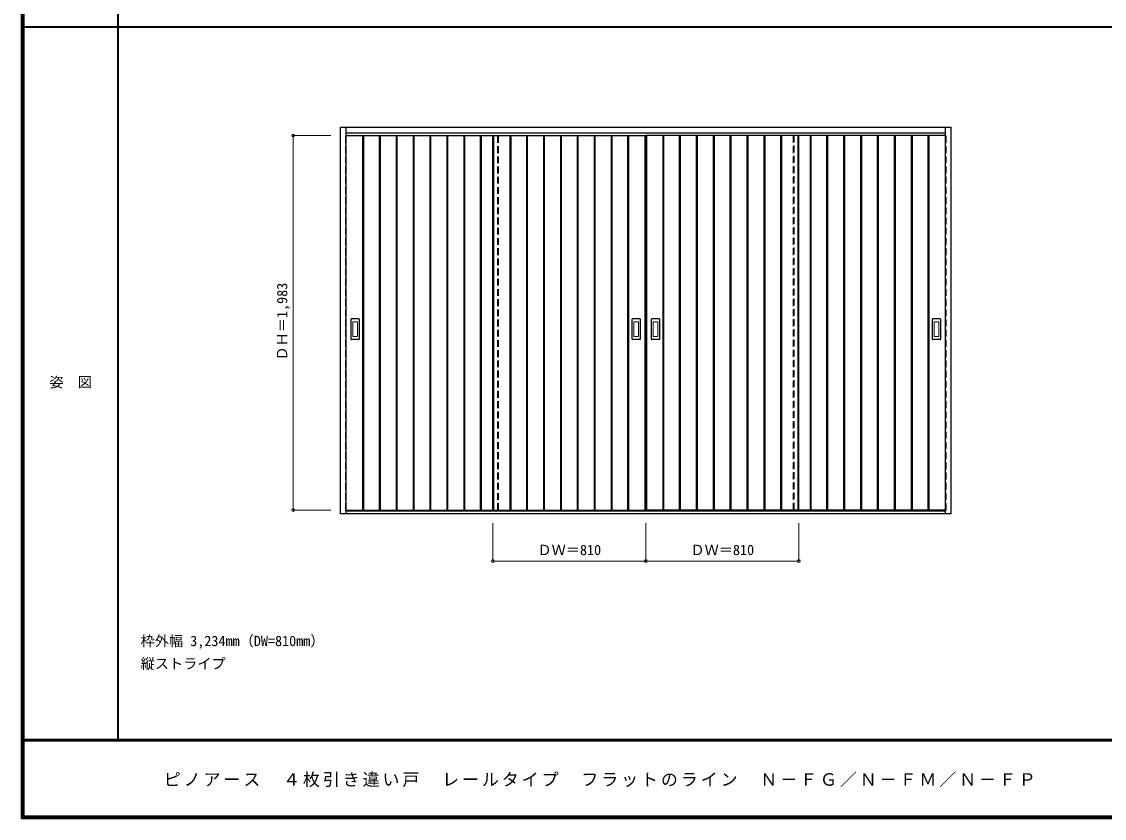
# Model space of a CAD drawing. Units: millimetres, scale not verified. Extents: x -6000 to 5700, y -4307 to 4175.
# Drawn here: x -6000 to -267, y -4205 to 12 of the extents above; entities that cross this region are included whole.
import ezdxf
from ezdxf.enums import TextEntityAlignment as Align

# ---------------------------------------------------------------- set-up
doc = ezdxf.new("R2010")
doc.units = ezdxf.units.MM
doc.header["$LTSCALE"] = 30
doc.header["$PDMODE"] = 32
doc.header["$PDSIZE"] = 15
doc.linetypes.add('DASHED1', pattern=[1.8, 1.2, -0.6])
for name, color, linetype, lineweight in [('0-2_扉', 3, 'Continuous', 25), ('0-3_仕上げ', 3, 'Continuous', 25), ('0-4_枠', 3, 'Continuous', 25), ('0-6_引手', 3, 'Continuous', 25), ('0-B_寸法', 7, 'Continuous', 9), ('F-1_枠', 6, 'Continuous', 40)]:
    doc.layers.add(name, color=color, linetype=linetype, lineweight=lineweight)
doc.layers.add('0-A_文字', color=7, linetype='Continuous')
doc.layers.add('F-A_文字', color=7, linetype='Continuous')
doc.styles.add('ＭＳ ゴシック', font='')
doc.styles.get('ＭＳ ゴシック').set_extended_font_data('MS Gothic')

msp = doc.modelspace()

# ---------------------------------------------------------------- linework, layer by layer
at = {"layer": '0-2_扉'}
for p, q in [((-4282, -590.25), (-2695, -590.25)), ((-3505, -2573.25), (-3505, -590.25)), ((-2695, -2573.25), (-2695, -590.25)), ((-1108, -590.25), (-2695, -590.25)), ((-1885, -2573.25), (-1885, -590.25)), ((-4282, -2573.25), (-2695, -2573.25)), ((-1108, -2573.25), (-2695, -2573.25))]:
    msp.add_line(p, q, dxfattribs=at)
at = {"layer": '0-2_扉', "color": 4, "linetype": 'DASHED1', "lineweight": 9}
for p, q in [((-3475, -2573.25), (-3475, -590.25)), ((-1915, -2573.25), (-1915, -590.25))]:
    msp.add_line(p, q, dxfattribs=at)
for points in [[(-4282, -2573.25), (-4285, -2573.25), (-4285, -590.25), (-4282, -590.25)], [(-1108, -2573.25), (-1105, -2573.25), (-1105, -590.25), (-1108, -590.25)]]:
    msp.add_lwpolyline(points, dxfattribs=at)
at = {"layer": '0-3_仕上げ'}
for p, q in [((-4195.5, -590.25), (-4195.5, -2573.25)), ((-4190.5, -590.25), (-4190.5, -2573.25)), ((-4107.5, -590.25), (-4107.5, -2573.25)), ((-4102.5, -590.25), (-4102.5, -2573.25)), ((-4017.5, -590.25), (-4017.5, -2573.25)), ((-4012.5, -590.25), (-4012.5, -2573.25)), ((-3927.5, -590.25), (-3927.5, -2573.25)), ((-3922.5, -590.25), (-3922.5, -2573.25)), ((-3837.5, -2573.25), (-3837.5, -590.25)), ((-3832.5, -2573.25), (-3832.5, -590.25)), ((-3747.5, -2573.25), (-3747.5, -590.25)), ((-3742.5, -2573.25), (-3742.5, -590.25)), ((-3657.5, -2573.25), (-3657.5, -590.25)), ((-3652.5, -2573.25), (-3652.5, -590.25)), ((-3569.5, -2573.25), (-3569.5, -590.25)), ((-3564.5, -2573.25), (-3564.5, -590.25)), ((-3502, -590.25), (-3502, -2573.25)), ((-3502, -590.25), (-3502, -2573.25)), ((-3415.5, -590.25), (-3415.5, -2573.25)), ((-3410.5, -590.25), (-3410.5, -2573.25)), ((-3327.5, -590.25), (-3327.5, -2573.25)), ((-3322.5, -590.25), (-3322.5, -2573.25)), ((-3237.5, -590.25), (-3237.5, -2573.25)), ((-3232.5, -590.25), (-3232.5, -2573.25)), ((-3147.5, -590.25), (-3147.5, -2573.25)), ((-3142.5, -590.25), (-3142.5, -2573.25)), ((-3057.5, -2573.25), (-3057.5, -590.25)), ((-3052.5, -2573.25), (-3052.5, -590.25)), ((-2967.5, -2573.25), (-2967.5, -590.25)), ((-2962.5, -2573.25), (-2962.5, -590.25)), ((-2877.5, -2573.25), (-2877.5, -590.25)), ((-2872.5, -2573.25), (-2872.5, -590.25)), ((-2789.5, -2573.25), (-2789.5, -590.25)), ((-2784.5, -2573.25), (-2784.5, -590.25)), ((-2698, -2573.25), (-2698, -590.25)), ((-2692, -590.25), (-2692, -2573.25)), ((-2605.5, -590.25), (-2605.5, -2573.25)), ((-2600.5, -590.25), (-2600.5, -2573.25)), ((-2517.5, -590.25), (-2517.5, -2573.25)), ((-2512.5, -590.25), (-2512.5, -2573.25)), ((-2427.5, -590.25), (-2427.5, -2573.25)), ((-2422.5, -590.25), (-2422.5, -2573.25)), ((-2337.5, -590.25), (-2337.5, -2573.25)), ((-2332.5, -590.25), (-2332.5, -2573.25)), ((-2247.5, -2573.25), (-2247.5, -590.25)), ((-2242.5, -2573.25), (-2242.5, -590.25)), ((-2157.5, -2573.25), (-2157.5, -590.25)), ((-2152.5, -2573.25), (-2152.5, -590.25)), ((-2067.5, -2573.25), (-2067.5, -590.25)), ((-2062.5, -2573.25), (-2062.5, -590.25)), ((-1979.5, -2573.25), (-1979.5, -590.25)), ((-1974.5, -2573.25), (-1974.5, -590.25)), ((-1888, -2573.25), (-1888, -590.25)), ((-1825.5, -590.25), (-1825.5, -2573.25)), ((-1820.5, -590.25), (-1820.5, -2573.25)), ((-1737.5, -590.25), (-1737.5, -2573.25)), ((-1732.5, -590.25), (-1732.5, -2573.25)), ((-1647.5, -590.25), (-1647.5, -2573.25)), ((-1642.5, -590.25), (-1642.5, -2573.25)), ((-1557.5, -590.25), (-1557.5, -2573.25)), ((-1552.5, -590.25), (-1552.5, -2573.25)), ((-1467.5, -2573.25), (-1467.5, -590.25)), ((-1462.5, -2573.25), (-1462.5, -590.25)), ((-1377.5, -2573.25), (-1377.5, -590.25)), ((-1372.5, -2573.25), (-1372.5, -590.25)), ((-1287.5, -2573.25), (-1287.5, -590.25)), ((-1282.5, -2573.25), (-1282.5, -590.25)), ((-1199.5, -2573.25), (-1199.5, -590.25)), ((-1194.5, -2573.25), (-1194.5, -590.25))]:
    msp.add_line(p, q, dxfattribs=at)
at = {"layer": '0-3_仕上げ', "linetype": 'DASHED1'}
for p, q in [((-3478, -2573.25), (-3478, -590.25)), ((-3478, -2573.25), (-3478, -590.25)), ((-1912, -590.25), (-1912, -2573.25))]:
    msp.add_line(p, q, dxfattribs=at)
at = {"layer": '0-4_枠'}
for p, q in [((-4312, -546.25), (-1078, -546.25)), ((-4312, -2593.25), (-4312, -546.25)), ((-4282, -2593.25), (-4282, -546.25)), ((-1108, -2593.25), (-1108, -546.25)), ((-1078, -2593.25), (-1078, -546.25)), ((-4282, -576.25), (-1108, -576.25)), ((-1108, -2578.25), (-4282, -2578.25)), ((-1078, -2593.25), (-4312, -2593.25))]:
    msp.add_line(p, q, dxfattribs=at)
at = {"layer": '0-6_引手'}
for p, q in [((-4255, -1669.25), (-4255, -1562.25)), ((-4214.5, -1560.75), (-4253.5, -1560.75)), ((-4213, -1562.25), (-4213, -1669.25)), ((-2767, -1669.25), (-2767, -1562.25)), ((-2726.5, -1560.75), (-2765.5, -1560.75)), ((-2725, -1562.25), (-2725, -1669.25)), ((-2665, -1669.25), (-2665, -1562.25)), ((-2624.5, -1560.75), (-2663.5, -1560.75)), ((-2623, -1562.25), (-2623, -1669.25)), ((-1177, -1669.25), (-1177, -1562.25)), ((-1136.5, -1560.75), (-1175.5, -1560.75)), ((-1135, -1562.25), (-1135, -1669.25)), ((-4214.5, -1670.75), (-4253.5, -1670.75)), ((-2726.5, -1670.75), (-2765.5, -1670.75)), ((-2624.5, -1670.75), (-2663.5, -1670.75)), ((-1136.5, -1670.75), (-1175.5, -1670.75))]:
    msp.add_line(p, q, dxfattribs=at)
at = {"layer": '0-6_引手', "color": 7, "lineweight": 18}
for p, q in [((-4246.5, -1653.25), (-4246.5, -1578.25)), ((-4223, -1576.75), (-4245, -1576.75)), ((-4221.5, -1578.25), (-4221.5, -1653.25)), ((-2758.5, -1653.25), (-2758.5, -1578.25)), ((-2735, -1576.75), (-2757, -1576.75)), ((-2733.5, -1578.25), (-2733.5, -1653.25)), ((-2656.5, -1653.25), (-2656.5, -1578.25)), ((-2633, -1576.75), (-2655, -1576.75)), ((-2631.5, -1578.25), (-2631.5, -1653.25)), ((-1168.5, -1653.25), (-1168.5, -1578.25)), ((-1145, -1576.75), (-1167, -1576.75)), ((-1143.5, -1578.25), (-1143.5, -1653.25)), ((-4223, -1654.75), (-4245, -1654.75)), ((-2735, -1654.75), (-2757, -1654.75)), ((-2633, -1654.75), (-2655, -1654.75)), ((-1145, -1654.75), (-1167, -1654.75))]:
    msp.add_line(p, q, dxfattribs=at)
at = {"layer": '0-6_引手'}
for centre, start, end in [((-4253.5, -1562.25), 90, 180), ((-4214.5, -1562.25), 0, 90), ((-2765.5, -1562.25), 90, 180), ((-2726.5, -1562.25), 0, 90), ((-2663.5, -1562.25), 90, 180), ((-2624.5, -1562.25), 0, 90), ((-1175.5, -1562.25), 90, 180), ((-1136.5, -1562.25), 0, 90), ((-4253.5, -1669.25), 180, 270), ((-4214.5, -1669.25), 270, 0), ((-2765.5, -1669.25), 180, 270), ((-2726.5, -1669.25), 270, 0), ((-2663.5, -1669.25), 180, 270), ((-2624.5, -1669.25), 270, 0), ((-1175.5, -1669.25), 180, 270), ((-1136.5, -1669.25), 270, 0)]:
    msp.add_arc(centre, 1.5, start, end, dxfattribs=at)
at = {"layer": '0-6_引手', "color": 7, "lineweight": 18}
for centre, start, end in [((-4245, -1578.25), 90, 180), ((-4223, -1578.25), 0, 90), ((-2757, -1578.25), 90, 180), ((-2735, -1578.25), 0, 90), ((-2655, -1578.25), 90, 180), ((-2633, -1578.25), 0, 90), ((-1167, -1578.25), 90, 180), ((-1145, -1578.25), 0, 90), ((-4245, -1653.25), 180, 270), ((-4223, -1653.25), 270, 0), ((-2757, -1653.25), 180, 270), ((-2735, -1653.25), 270, 0), ((-2655, -1653.25), 180, 270), ((-2633, -1653.25), 270, 0), ((-1167, -1653.25), 180, 270), ((-1145, -1653.25), 270, 0)]:
    msp.add_arc(centre, 1.5, start, end, dxfattribs=at)
at = {"layer": '0-B_寸法', "color": 4}
for p, q in [((-4562, -590.25), (-4362, -590.25)), ((-4562, -590.25), (-4562, -2573.25)), ((-4562, -2573.25), (-4362, -2573.25)), ((-3505, -2843.25), (-3505, -2643.25)), ((-2695, -2843.25), (-2695, -2643.25))]:
    msp.add_line(p, q, dxfattribs=at)
msp.add_lwpolyline([(-3505, -2843.25), (-1885, -2843.25), (-1885, -2643.25)], dxfattribs=at)
at = {"layer": '0-B_寸法'}
for p in [(-4562, -590.25), (-4562, -2573.25), (-3505, -2843.25), (-2695, -2843.25), (-1885, -2843.25)]:
    msp.add_point(p, dxfattribs=at)
at = {"layer": 'F-1_枠'}
for p, q in [((-6000, 4175), (-6000, -4205)), ((-5995, 4175), (-5995, -4205)), ((-5990, 4175), (-5990, -4205)), ((-5490, 4175), (-5490, -3790)), ((-6000, -15.5), (5700, -15.5)), ((5700, -3790), (-6000, -3790)), ((5700, -3795), (-6000, -3795)), ((5700, -4195), (-6000, -4195)), ((5700, -4200), (-6000, -4200)), ((5700, -4205), (-6000, -4205))]:
    msp.add_line(p, q, dxfattribs=at)

# ---------------------------------------------------------------- texts
at = {"layer": '0-A_文字', "style": 'ＭＳ ゴシック'}
for s, p in [('枠外幅 3,234mm（DW=810mm）', (-5370, -3310)), ('縦ストライプ', (-5370, -3430))]:
    msp.add_text(s, height=54.99, dxfattribs=at).set_placement(p, align=Align.BOTTOM_LEFT)
at = {"layer": '0-B_寸法', "style": 'ＭＳ ゴシック'}
msp.add_text('ＤＨ＝1,983', height=54.99, rotation=90, dxfattribs=at).set_placement((-4577, -1782), align=Align.BOTTOM_LEFT)
for p in [(-3268.75, -2828.25), (-2458.75, -2828.25)]:
    msp.add_text('ＤＷ＝810', height=54.99, dxfattribs=at).set_placement(p, align=Align.BOTTOM_LEFT)
at = {"layer": 'F-A_文字', "style": 'ＭＳ ゴシック'}
msp.add_text('姿\u3000図', height=54.99, dxfattribs=at).set_placement((-5852.5, -1940.25), align=Align.BOTTOM_LEFT)
at = {"layer": 'F-A_文字', "insert": (-5247.55, -4040), "char_height": 65.98, "attachment_point": 7, "style": 'ＭＳ ゴシック'}
msp.add_mtext('\\T1.17;ピノアース\u3000４枚引き違い戸\u3000レールタイプ\u3000フラットのライン\u3000Ｎ－ＦＧ／Ｎ－ＦＭ／Ｎ－ＦＰ', dxfattribs=at)

doc.saveas('drawing.dxf')
